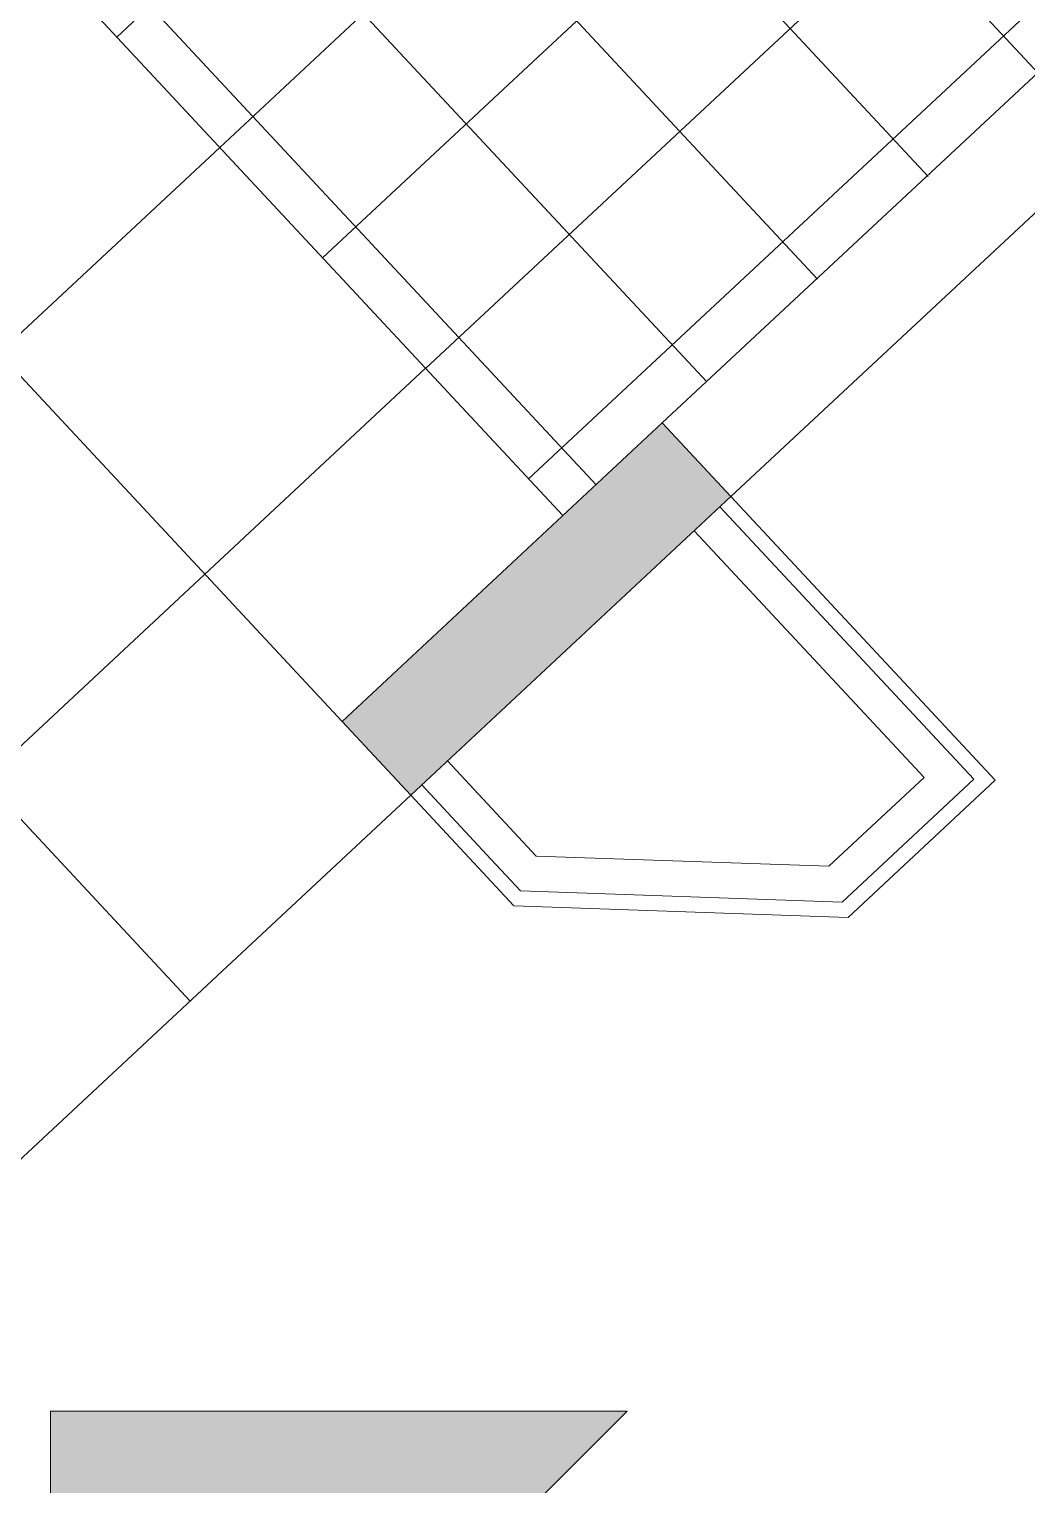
# Model space of a CAD drawing. Header units: millimetres. Extents: x -71377 to 516042, y -145869 to 441446.
# Drawn here: x 156259 to 158242, y 96635 to 99527 of the extents above; entities that cross this region are included whole.
import ezdxf

# ---------------------------------------------------------------- set-up
doc = ezdxf.new("R2010")
doc.units = ezdxf.units.MM
doc.header["$LTSCALE"] = 1000
for name, color, linetype, lineweight in [('A-fnsh', 5, 'Continuous', 5), ('A-hat', 251, 'Continuous', 5), ('A-insu', 251, 'Continuous', 5), ('A-text-2', 7, 'Continuous', 5), ('A_cwall', 2, 'Continuous', 5), ('A_fnsh-4', 4, 'Continuous', 5)]:
    doc.layers.add(name, color=color, linetype=linetype, lineweight=lineweight)

# ---------------------------------------------------------------- blocks, each defined once
blk = doc.blocks.new('패밀리2 - 패밀리2-6852550-지반층 배치도')
at = {"layer": 'A-text-2'}
blk.add_hatch(color=256, dxfattribs=at).paths.add_polyline_path([(4.2166, 1.0796), (5.8366, 1.0796), (5.0266, 0.2696)])
for p, q in [((4.2166, 1.0796), (5.0266, 0.2696)), ((5.8366, 1.0796), (4.2166, 1.0796)), ((5.0266, 0.2696), (5.8366, 1.0796))]:
    blk.add_line(p, q, dxfattribs=at)

msp = doc.modelspace()

# ---------------------------------------------------------------- hatches: boundary and pattern name
at = {"layer": 'A-hat'}
h = msp.add_hatch(dxfattribs=at)
h.set_pattern_fill('FP_24', color=256, scale=1000, style=0, pattern_type=2)
h.set_pattern_definition([(133, (154643.15, 101123.46), (-219.406, -204.6), []), (223, (154643.15, 101123.46), (204.6, -219.406), [])])
h.paths.add_polyline_path([(157320.1, 98560.7), (158705.2, 99846.6), (158838.8, 99703.4), (160074.8, 100856), (154492.6, 106842.1), (152324.1, 104820), (153718.8, 103324.3), (153269.1, 102904.9), (155601.5, 100403.7), (156047.6, 100819.7), (156743.3, 100073.7), (156297.1, 99657.7), (157284.8, 98598.5)])
h = msp.add_hatch(dxfattribs=at)
h.set_pattern_fill('FP_25', color=256, scale=1000, style=0, pattern_type=2)
h.set_pattern_definition([(133, (154592.1, 101486.1), (-438.81, -409.2), []), (223, (154592.1, 101486.1), (409.2, -438.81), [])])
h.paths.add_polyline_path([(154599.5, 96023.6), (154892, 96296.4), (155028.4, 96150.2), (157017.7, 98005.2), (156881.3, 98151.5), (157320.1, 98560.7), (156297.1, 99657.7), (156187.4, 99555.4), (155161, 100656.1), (155124.4, 100622), (155329, 100402.6), (155292.5, 100368.5), (155087.9, 100587.9), (154056.7, 99626.3), (154261.3, 99406.9), (154224.7, 99372.8), (154020.1, 99592.2), (153983.5, 99558.1), (154389.3, 99122.9), (154352.8, 99088.8), (154557.4, 98869.4), (154520.8, 98835.3), (154316.2, 99054.7), (152955.9, 97786.2), (154549.7, 96077)])
h.paths.add_polyline_path([(153515, 97487.2), (153314.6, 97710.5), (154407.4, 98729.6), (154612, 98510.2), (153533.7, 97504.7)])
msp.add_hatch(color=256, dxfattribs=at).paths.add_polyline_path([(157017.7, 98005.2), (157654, 98598.5), (157517.6, 98744.8), (156881.3, 98151.5), (156998.6, 98025.7)])

# ---------------------------------------------------------------- linework, layer by layer
at = {"layer": 'A-fnsh'}
for p, q in [((158702.4, 99849.7), (157517.6, 98744.8)), ((156297.1, 99657.7), (157320.1, 98560.7)), ((157654, 98598.5), (158619.4, 99498.8)), ((155028.4, 96150.2), (157017.7, 98005.2))]:
    msp.add_line(p, q, dxfattribs=at)
at = {"layer": 'A-insu'}
for p, q in [((157580.9, 98530.3), (158037.8, 98040.3)), ((157267.2, 97884.3), (157090.8, 98073.4)), ((158037.8, 98040.3), (157848.7, 97864)), ((157848.7, 97864), (157267.2, 97884.3))]:
    msp.add_line(p, q, dxfattribs=at)
at = {"layer": 'A_cwall'}
for p, q in [((157517.6, 98744.8), (156881.3, 98151.5)), ((157654, 98598.5), (157517.6, 98744.8)), ((157017.7, 98005.2), (157654, 98598.5)), ((156881.3, 98151.5), (157017.7, 98005.2))]:
    msp.add_line(p, q, dxfattribs=at)
at = {"layer": 'A_fnsh-4'}
for p, q in [((158179.1, 98035.4), (157654, 98598.5)), ((158136.7, 98036.9), (157632, 98578.1)), ((157875.2, 97793), (158136.7, 98036.9)), ((157886.6, 97762.6), (158179.1, 98035.4)), ((157039.7, 98025.7), (157168.3, 97887.7)), ((157017.7, 98005.2), (157222.3, 97785.8)), ((157235.8, 97815.3), (157168.3, 97887.7)), ((157235.8, 97815.3), (157875.2, 97793)), ((157222.3, 97785.8), (157886.6, 97762.6))]:
    msp.add_line(p, q, dxfattribs=at)

# ---------------------------------------------------------------- block references
at = {"layer": 'A-text-2', "xscale": 1000, "yscale": 1000, "zscale": 1000, "rotation": 225.0000000000006}
msp.add_blockref('패밀리2 - 패밀리2-6852550-지반층 배치도', (159665.7, 100526.9), dxfattribs=at)

doc.saveas('drawing.dxf')
